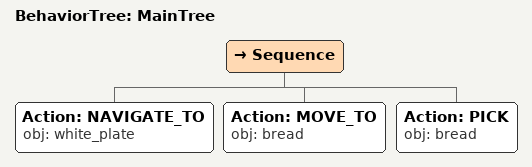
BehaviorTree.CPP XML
<root main_tree_to_execute="MainTree">
  <BehaviorTree ID="MainTree">
    <Sequence>
      <!-- Navigate to white plate -->
      <Action ID="NAVIGATE_TO" obj="white_plate" />
      <!-- Move to bread -->
      <Action ID="MOVE_TO" obj="bread" />
      <!-- Pick bread -->
      <Action ID="PICK" obj="bread" />
    </Sequence>
  </BehaviorTree>
</root>
